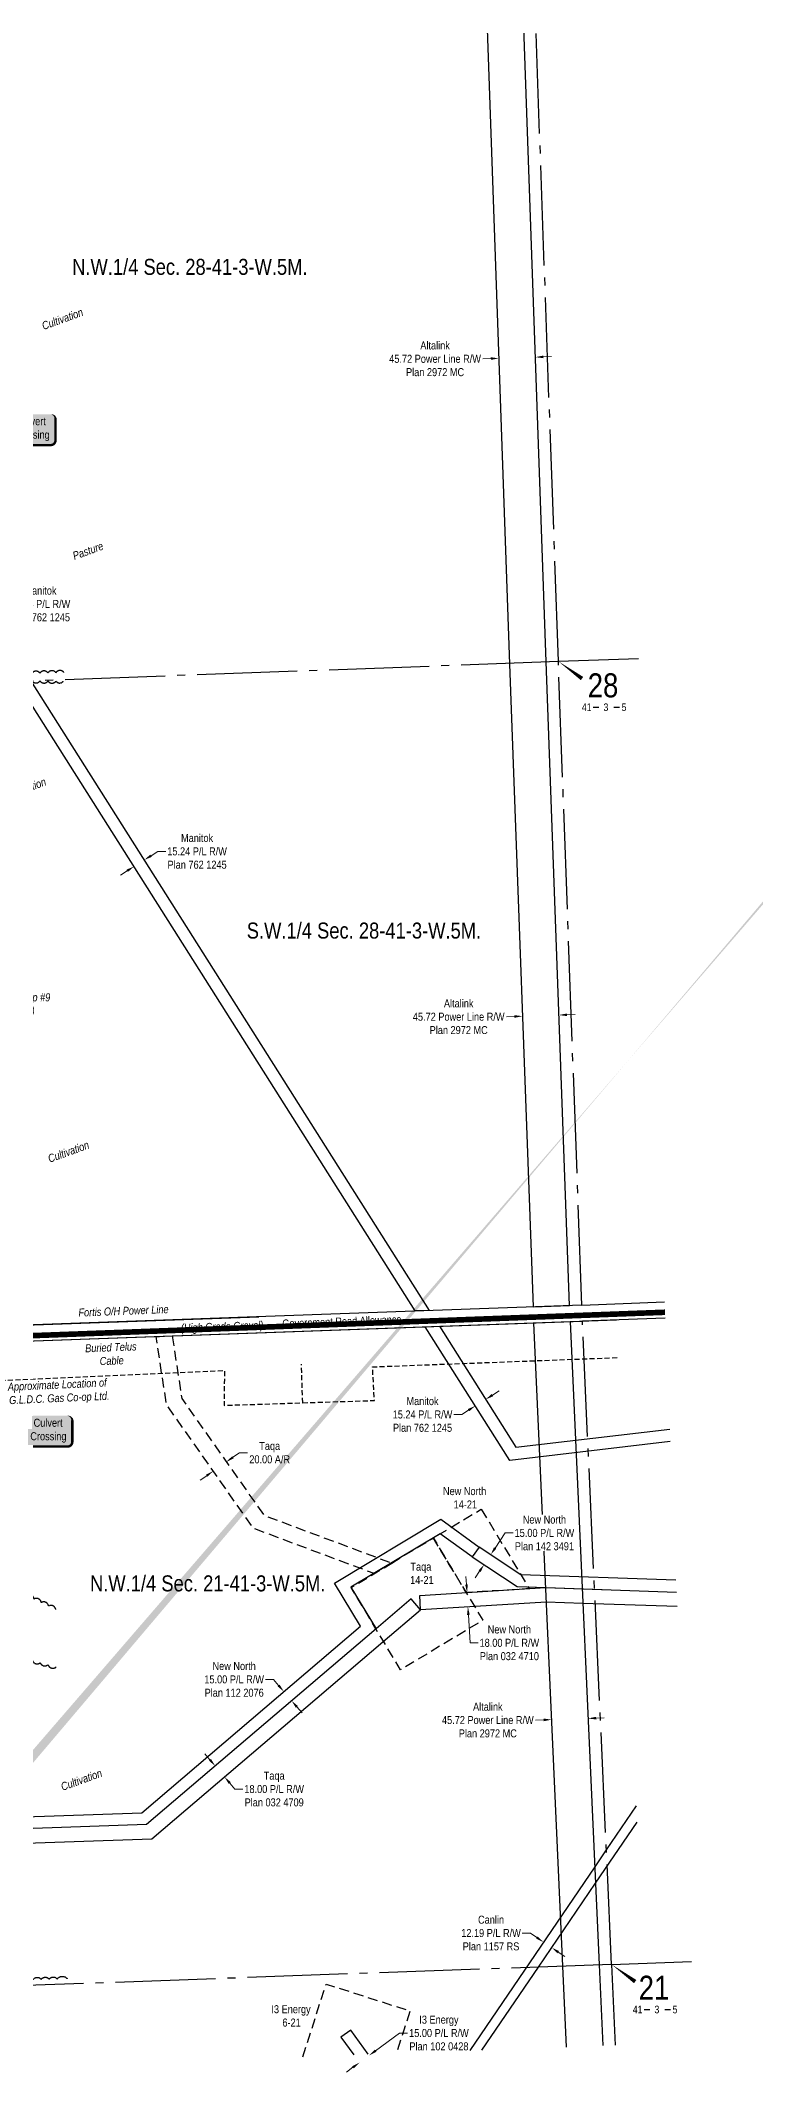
# Model space of a CAD drawing. Extents: x 670596 to 687743, y 5824540 to 5836613.
# Drawn here: x 677377 to 678269, y 5824746 to 5827300 of the extents above; entities that cross this region are included whole.
import ezdxf
from ezdxf.enums import TextEntityAlignment as Align

# ---------------------------------------------------------------- set-up
doc = ezdxf.new("R2010")
doc.units = 0
doc.header["$LTSCALE"] = 5
doc.header["$PDSIZE"] = 0.5
for name, pattern in [('0', [1, 1, 0]), ('foc-ACCESSROAD', [3.75, 2.5, -1.25]), ('foc-QUARTERLINE', [33, 25, -3, 2, -3]), ('UG_PIPE', [1.875, 1.25, -0.625])]:
    doc.linetypes.add(name, pattern=pattern)
doc.layers.get('Defpoints').update_dxf_attribs({"color": 9})
for name, color, linetype in [('10', 1, 'Continuous'), ('9', 3, 'Continuous'), ('AS-PIPE-UG', 44, 'UG_PIPE'), ('AS-PIPE-UG-T', 44, 'Continuous'), ('AS-POWER', 104, 'foc-POWER'), ('AS-POWER-T', 104, 'Continuous'), ('AS-ROADS', 254, 'Continuous'), ('AS-TELEPHONE', 224, 'foc-TEL'), ('AS-TELEPHONE-T', 224, 'Continuous'), ('C-SYMBOL', 7, 'Continuous'), ('CG-NOTES', 7, 'Continuous'), ('F-AR', 190, 'foc-ACCESSROAD'), ('F-RW', 190, 'Continuous'), ('F-WS', 190, 'foc-ACCESSROAD'), ('L-BD', 7, 'Continuous'), ('L-QSEC', 8, 'foc-QUARTERLINE'), ('L-ROAD-T', 7, 'Continuous'), ('L-SEC', 7, 'Continuous'), ('L-SECLBL', 7, 'Continuous'), ('T-BUSH', 110, '0')]:
    doc.layers.add(name, color=color, linetype=linetype)
for name, color, linetype, lineweight in [('F-AR-T', 190, 'Continuous', 9), ('F-RW-T', 190, 'Continuous', 9), ('F-WS-T', 190, 'Continuous', 9), ('T-TEXT', 48, 'Continuous', 18)]:
    doc.layers.add(name, color=color, linetype=linetype, lineweight=lineweight)
doc.styles.add('100L', font='ARIALN.TTF', dxfattribs={"height": 11})
doc.styles.add('175L', font='ARIALN.TTF', dxfattribs={"height": 20})
doc.styles.add('80', font='ARIALN.TTF', dxfattribs={"height": 10})
doc.styles.add('80CG', font='ARIALN.TTF', dxfattribs={"height": 10})
doc.styles.add('80L', font='ARIALN.TTF', dxfattribs={"height": 10})
doc.styles.add('80LS', font='ARIALNI.TTF', dxfattribs={"height": 10})
doc.styles.add('foc-LtypeFont', font='ARIALN.TTF', dxfattribs={"height": 7.35})
doc.styles.add('SIMPLEX', font='ARIALN.TTF')
doc.linetypes.add('foc-POWER', pattern='A,6,-1,["P",foc-LtypeFont,S=0.2,R=0,X=-0.625,Y=-0.75],-1.24,4', length=12.24)
doc.linetypes.add('foc-POWER-NOLINE', pattern='A,0,-4,["P",foc-LtypeFont,S=0.2,R=0,X=-0.625,Y=-0.75],-8.24', length=12.24)
doc.linetypes.add('foc-TEL', pattern='A,2,-1,["T",foc-LtypeFont,S=0.2,R=0,X=-0.425,Y=-0.75],-1.24,8', length=12.24)
doc.linetypes.add('foc-TEL-NOLINE', pattern='A,0,-2,["T",foc-LtypeFont,S=0.2,R=0,X=-0.425,Y=-0.75],-10.24', length=12.24)
doc.dimstyles.new('Compass 5 000', dxfattribs={"dimscale": 5, "dimtxt": 9, "dimasz": 2, "dimexe": 0.2, "dimexo": 0.0625, "dimgap": 0.5, "dimtad": 0, "dimtih": 1, "dimtoh": 1, "dimzin": 0, "dimdsep": 46, "dimtxsty": '80CG', "dimcen": 0.1, "dimse1": 1, "dimse2": 1, "dimclrd": 256, "dimclrt": 256, "dimaunit": 1, "dimadec": 4, "dimazin": 0, "dimtfac": 0.06, "dimtofl": 0, "dimtmove": 0, "dimatfit": 1, "dimfxl": 0.2, "dimtolj": 1, "dimtzin": 0, "dimlwd": -1, "dimarcsym": 0})

# ---------------------------------------------------------------- blocks, each defined once
blk = doc.blocks.new('L-SECLBL')
at = {"layer": '9', "color": 7}
for p, q in [((-5.1, -27.8), (-12.3, -27.8)), ((20.7, -27.8), (13.5, -27.8))]:
    blk.add_line(p, q, dxfattribs=at)
at = {"layer": '10', "color": 2, "style": 'SIMPLEX'}
blk.add_attdef('SEC', text='', height=30, dxfattribs=at).set_placement((0, 0), align=Align.MIDDLE)
at = {"layer": '10', "color": 5, "style": '80L'}
blk.add_attdef('TWP', text='', height=9.5, dxfattribs=at).set_placement((-14.4, -27.4), align=Align.MIDDLE_RIGHT)
blk.add_attdef('RGE', text='', height=9.5, dxfattribs=at).set_placement((3.6, -27.4), align=Align.MIDDLE_CENTER)
blk.add_attdef('MER', text='', height=9.5, dxfattribs=at).set_placement((23.2, -27.4), align=Align.MIDDLE_LEFT)
blk = doc.blocks.new('*D394')
at = {"layer": 'Defpoints', "color": 0, "transparency": 16777216}
for p in [(677608.9, 5825525), (677609.2, 5825524.5), (677592.8, 5825513)]:
    blk.add_point(p, dxfattribs=at)
at = {"layer": 'F-AR-T', "transparency": 16777216}
for p, q in [((677617.1, 5825530.7), (677625.2, 5825536.5)), ((677625.2, 5825536.5), (677635.2, 5825536.5)), ((677584.3, 5825507.7), (677576.2, 5825502))]:
    blk.add_line(p, q, dxfattribs=at)
for points in [[(677616.1, 5825532.1), (677618, 5825529.4), (677608.9, 5825525)], [(677583.4, 5825509.1), (677585.3, 5825506.4), (677592.5, 5825513.5)]]:
    blk.add_solid(points, dxfattribs=at)
at = {"layer": 'F-AR-T', "transparency": 16777216, "insert": (677663, 5825536.5), "char_height": 10, "attachment_point": 5, "style": '80CG'}
blk.add_mtext('\\A1;Taqa\\P20.00 A/R', dxfattribs=at)
blk = doc.blocks.new('*D463')
at = {"layer": 'Defpoints', "color": 0, "transparency": 16777216}
for p in [(677948.6, 5826923.3), (677994.3, 5826924.8), (677949.3, 5826903.7)]:
    blk.add_point(p, dxfattribs=at)
at = {"layer": 'F-RW-T', "transparency": 16777216}
for p, q in [((677939.3, 5826903.4), (677929.3, 5826903.1)), ((678004.9, 5826905.5), (678014.9, 5826905.9))]:
    blk.add_line(p, q, dxfattribs=at)
for points in [[(677939.2, 5826905.1), (677939.3, 5826901.8), (677949.3, 5826903.7)], [(678004.8, 5826907.2), (678004.9, 5826903.9), (677994.9, 5826905.2)]]:
    blk.add_solid(points, dxfattribs=at)
at = {"layer": 'F-RW-T', "transparency": 16777216, "insert": (677869.6, 5826903.1), "char_height": 10, "attachment_point": 5, "style": '80CG'}
blk.add_mtext('\\A1;Altalink\\P45.72 Power Line R/W\\PPlan 2972 MC', dxfattribs=at)
blk = doc.blocks.new('*D464')
at = {"layer": 'Defpoints', "color": 0, "transparency": 16777216}
for p in [(678023.8, 5826102.8), (677978.2, 5826101.4), (677978.8, 5826081.8)]:
    blk.add_point(p, dxfattribs=at)
at = {"layer": 'F-RW-T', "transparency": 16777216}
for p, q in [((677968.8, 5826081.5), (677958.8, 5826081.1)), ((678034.4, 5826083.6), (678044.4, 5826083.9))]:
    blk.add_line(p, q, dxfattribs=at)
for points in [[(677968.7, 5826083.1), (677968.8, 5826079.8), (677978.8, 5826081.8)], [(678034.4, 5826085.2), (678034.5, 5826081.9), (678024.4, 5826083.3)]]:
    blk.add_solid(points, dxfattribs=at)
at = {"layer": 'F-RW-T', "transparency": 16777216, "insert": (677899.1, 5826081.1), "char_height": 10, "attachment_point": 5, "style": '80CG'}
blk.add_mtext('\\A1;Altalink\\P45.72 Power Line R/W\\PPlan 2972 MC', dxfattribs=at)
blk = doc.blocks.new('*D465')
at = {"layer": 'Defpoints', "color": 0, "transparency": 16777216}
for p in [(678014.5, 5825222.6), (678060.2, 5825224), (678015.2, 5825203)]:
    blk.add_point(p, dxfattribs=at)
at = {"layer": 'F-RW-T', "transparency": 16777216}
for p, q in [((678005.2, 5825202.7), (677995.2, 5825202.4)), ((678070.8, 5825204.8), (678080.8, 5825205.1))]:
    blk.add_line(p, q, dxfattribs=at)
for points in [[(678005.1, 5825204.3), (678005.2, 5825201), (678015.2, 5825203)], [(678070.7, 5825206.5), (678070.9, 5825203.1), (678060.8, 5825204.5)]]:
    blk.add_solid(points, dxfattribs=at)
at = {"layer": 'F-RW-T', "transparency": 16777216, "insert": (677935.5, 5825202.4), "char_height": 10, "attachment_point": 5, "style": '80CG'}
blk.add_mtext('\\A1;Altalink\\P45.72 Power Line R/W\\PPlan 2972 MC', dxfattribs=at)
blk = doc.blocks.new('*D467')
at = {"layer": 'Defpoints', "color": 0, "transparency": 16777216}
for p in [(677499.5, 5826287.8), (677486.6, 5826279.6), (677506.3, 5826277)]:
    blk.add_point(p, dxfattribs=at)
at = {"layer": 'F-RW-T', "transparency": 16777216}
for p, q in [((677514.8, 5826282.3), (677523.2, 5826287.7)), ((677523.2, 5826287.7), (677533.2, 5826287.7)), ((677485, 5826263.5), (677476.5, 5826258.1))]:
    blk.add_line(p, q, dxfattribs=at)
for points in [[(677513.9, 5826283.7), (677515.7, 5826280.9), (677506.3, 5826277)], [(677484.1, 5826264.9), (677485.9, 5826262.1), (677493.4, 5826268.8)]]:
    blk.add_solid(points, dxfattribs=at)
at = {"layer": 'F-RW-T', "transparency": 16777216, "insert": (677572.3, 5826287.7), "char_height": 10, "attachment_point": 5, "style": '80CG'}
blk.add_mtext('\\A1;Manitok\\P15.24 P/L R/W\\PPlan 762 1245', dxfattribs=at)
blk = doc.blocks.new('*D468')
at = {"layer": 'Defpoints', "color": 0, "transparency": 16777216}
for p in [(677919.8, 5825594.9), (677920.6, 5825593.7), (677933.5, 5825601.8)]:
    blk.add_point(p, dxfattribs=at)
at = {"layer": 'F-RW-T', "transparency": 16777216}
for p, q in [((677941.2, 5825608.4), (677949.6, 5825613.7)), ((677902.9, 5825584.2), (677892.9, 5825584.2)), ((677911.4, 5825589.6), (677902.9, 5825584.2))]:
    blk.add_line(p, q, dxfattribs=at)
for points in [[(677910.5, 5825591), (677912.3, 5825588.2), (677919.8, 5825594.9)], [(677940.3, 5825609.8), (677942.1, 5825607), (677932.7, 5825603)]]:
    blk.add_solid(points, dxfattribs=at)
at = {"layer": 'F-RW-T', "transparency": 16777216, "insert": (677853.9, 5825584.2), "char_height": 10, "attachment_point": 5, "style": '80CG'}
blk.add_mtext('\\A1;Manitok\\P15.24 P/L R/W\\PPlan 762 1245', dxfattribs=at)
blk = doc.blocks.new('*D469')
at = {"layer": 'Defpoints', "color": 0, "transparency": 16777216}
for p in [(677680.7, 5825238), (677688.2, 5825244.4), (677698, 5825233)]:
    blk.add_point(p, dxfattribs=at)
at = {"layer": 'F-RW-T', "transparency": 16777216}
for p, q in [((677667.7, 5825253.2), (677657.7, 5825253.2)), ((677674.2, 5825245.6), (677667.7, 5825253.2)), ((677696.9, 5825218.9), (677703.4, 5825211.3))]:
    blk.add_line(p, q, dxfattribs=at)
for points in [[(677675.4, 5825246.7), (677672.9, 5825244.5), (677680.7, 5825238)], [(677698.2, 5825220), (677695.6, 5825217.8), (677690.4, 5825226.5)]]:
    blk.add_solid(points, dxfattribs=at)
at = {"layer": 'F-RW-T', "transparency": 16777216, "insert": (677618.6, 5825253.2), "char_height": 10, "attachment_point": 5, "style": '80CG'}
blk.add_mtext('\\A1;New North\\P15.00 P/L R/W\\PPlan 112 2076', dxfattribs=at)
blk = doc.blocks.new('*D470')
at = {"layer": 'Defpoints', "color": 0, "transparency": 16777216}
for p in [(677597.9, 5825147.7), (677609.6, 5825134), (677606.6, 5825131.4)]:
    blk.add_point(p, dxfattribs=at)
at = {"layer": 'F-RW-T', "transparency": 16777216}
for p, q in [((677588.4, 5825152.7), (677581.9, 5825160.3)), ((677613.1, 5825123.8), (677619.6, 5825116.2)), ((677619.6, 5825116.2), (677629.6, 5825116.2))]:
    blk.add_line(p, q, dxfattribs=at)
for points in [[(677589.7, 5825153.8), (677587.2, 5825151.6), (677594.9, 5825145.1)], [(677614.3, 5825124.9), (677611.8, 5825122.7), (677606.6, 5825131.4)]]:
    blk.add_solid(points, dxfattribs=at)
at = {"layer": 'F-RW-T', "transparency": 16777216, "insert": (677668.6, 5825116.2), "char_height": 10, "attachment_point": 5, "style": '80CG'}
blk.add_mtext('\\A1;Taqa\\P18.00 P/L R/W\\PPlan 032 4709', dxfattribs=at)
blk = doc.blocks.new('*D471')
at = {"layer": 'Defpoints', "color": 0, "transparency": 16777216}
for p in [(677930.8, 5825396.7), (677936.4, 5825392.9), (677944.7, 5825405.4)]:
    blk.add_point(p, dxfattribs=at)
at = {"layer": 'F-RW-T', "transparency": 16777216}
for p, q in [((677944.7, 5825417.4), (677957.2, 5825436.2)), ((677957.2, 5825436.2), (677967.2, 5825436.2)), ((677925.3, 5825388.3), (677919.7, 5825380))]:
    blk.add_line(p, q, dxfattribs=at)
for points in [[(677943.3, 5825418.4), (677946, 5825416.5), (677939.1, 5825409.1)], [(677923.9, 5825389.3), (677926.6, 5825387.4), (677930.8, 5825396.7)]]:
    blk.add_solid(points, dxfattribs=at)
at = {"layer": 'F-RW-T', "transparency": 16777216, "insert": (678006.2, 5825436.2), "char_height": 10, "attachment_point": 5, "style": '80CG', "bg_fill": 3, "box_fill_scale": 1.1, "bg_fill_color": 256, "bg_fill_true_color": 13158600, "bg_fill_transparency": 0}
blk.add_mtext('\\A1;New North\\P15.00 P/L R/W\\PPlan 142 3491', dxfattribs=at)
blk = doc.blocks.new('*D473')
at = {"layer": 'Defpoints', "color": 0, "transparency": 16777216}
for p in [(677787.2, 5824783.5), (677786.8, 5824758.5), (677799, 5824767.4)]:
    blk.add_point(p, dxfattribs=at)
at = {"layer": 'F-RW-T', "transparency": 16777216}
for p, q in [((677795.3, 5824789.4), (677825.3, 5824811.4)), ((677825.3, 5824811.4), (677835.3, 5824811.4)), ((677767, 5824768.6), (677758.9, 5824762.7))]:
    blk.add_line(p, q, dxfattribs=at)
for points in [[(677766, 5824769.9), (677768, 5824767.3), (677775.1, 5824774.5)], [(677794.3, 5824790.7), (677796.3, 5824788), (677787.2, 5824783.5)]]:
    blk.add_solid(points, dxfattribs=at)
at = {"layer": 'F-RW-T', "transparency": 16777216, "insert": (677874.4, 5824811.4), "char_height": 10, "attachment_point": 5, "style": '80CG'}
blk.add_mtext('\\A1;I3 Energy\\P15.00 P/L R/W\\PPlan 102 0428', dxfattribs=at)
blk = doc.blocks.new('*D474')
at = {"layer": 'Defpoints', "color": 0, "transparency": 16777216}
for p in [(677290.9, 5826588.7), (677303.8, 5826596.9), (677310.6, 5826586.1)]:
    blk.add_point(p, dxfattribs=at)
at = {"layer": 'F-RW-T', "transparency": 16777216}
for p, q in [((677319.1, 5826591.4), (677327.5, 5826596.8)), ((677327.5, 5826596.8), (677337.5, 5826596.8)), ((677289.3, 5826572.6), (677280.8, 5826567.2))]:
    blk.add_line(p, q, dxfattribs=at)
for points in [[(677318.2, 5826592.8), (677320, 5826590), (677310.6, 5826586.1)], [(677288.4, 5826574), (677290.2, 5826571.2), (677297.7, 5826577.9)]]:
    blk.add_solid(points, dxfattribs=at)
at = {"layer": 'F-RW-T', "transparency": 16777216, "insert": (677376.6, 5826596.8), "char_height": 10, "attachment_point": 5, "style": '80CG'}
blk.add_mtext('\\A1;Manitok\\P15.24 P/L R/W\\PPlan 762 1245', dxfattribs=at)
blk = doc.blocks.new('*D475')
at = {"layer": 'Defpoints', "color": 0, "transparency": 16777216}
for p in [(677953.1, 5825364.5), (677910.6, 5825343.9), (677954.2, 5825346.6)]:
    blk.add_point(p, dxfattribs=at)
at = {"layer": 'F-RW-T', "transparency": 16777216}
for p, q in [((677908.9, 5825371.8), (677908.2, 5825381.8)), ((677911.2, 5825333.9), (677913.3, 5825298.9)), ((677913.3, 5825298.9), (677923.3, 5825298.9))]:
    blk.add_line(p, q, dxfattribs=at)
for points in [[(677910.5, 5825371.9), (677907.2, 5825371.7), (677909.5, 5825361.8)], [(677912.9, 5825334), (677909.5, 5825333.8), (677910.6, 5825343.9)]]:
    blk.add_solid(points, dxfattribs=at)
at = {"layer": 'F-RW-T', "transparency": 16777216, "insert": (677962.4, 5825298.9), "char_height": 10, "attachment_point": 5, "style": '80CG'}
blk.add_mtext('\\A1;New North\\P18.00 P/L R/W\\PPlan 032 4710', dxfattribs=at)
blk = doc.blocks.new('*D482')
at = {"layer": 'Defpoints', "color": 0, "transparency": 16777216}
for p in [(678007.8, 5824929), (678005.1, 5824925), (678017.9, 5824922.1)]:
    blk.add_point(p, dxfattribs=at)
at = {"layer": 'F-RW-T', "transparency": 16777216}
for p, q in [((677988.6, 5824936.3), (677978.6, 5824936.3)), ((677996.9, 5824930.6), (677988.6, 5824936.3)), ((678023.5, 5824912.5), (678031.8, 5824906.9))]:
    blk.add_line(p, q, dxfattribs=at)
for points in [[(677997.8, 5824932), (677995.9, 5824929.3), (678005.1, 5824925)], [(678024.4, 5824913.9), (678022.6, 5824911.1), (678015.2, 5824918.1)]]:
    blk.add_solid(points, dxfattribs=at)
at = {"layer": 'F-RW-T', "transparency": 16777216, "insert": (677939.5, 5824936.3), "char_height": 10, "attachment_point": 5, "style": '80CG'}
blk.add_mtext('\\A1;Canlin\\P12.19 P/L R/W\\PPlan 1157 RS', dxfattribs=at)
blk = doc.blocks.new('*U487')
h = blk.add_hatch(color=254)
edge = h.paths.add_edge_path()
edge.add_line((-24, -20), (24, -20))
edge.add_arc((24, -14), 6, 270, 360)
edge.add_line((30, -14), (30, 12.5))
edge.add_arc((24, 12.5), 6, 0, 90)
edge.add_line((24, 18.5), (-24, 18.5))
edge.add_arc((-24, 12.5), 6, 90, 180)
edge.add_line((-30, 12.5), (-30, -14))
edge.add_arc((-24, -14), 6, 180, 270)
at = {"color": 160, "flags": 128}
blk.add_lwpolyline([(-24, -20, 3, 3, 0), (24, -20, 3, 3, 0.414214), (30, -14, 3, 3, 0), (30, 12.5, 3, 0, 0.414214), (24, 18.5, 0, 0, 0), (-24, 18.5, 0, 0, 0.414214), (-30, 12.5, 0, 0, 0), (-30, -14, 0, 3, 0.414214)], format="xyseb", close=True, dxfattribs=at)
at = {"color": 160, "style": '80'}
blk.add_attdef('ENTER_TEXT_001', (-26.8, -4.9), '', height=10, dxfattribs=at)

msp = doc.modelspace()

# ---------------------------------------------------------------- hatches: boundary and pattern name
at = {"layer": 'AS-ROADS'}
h = msp.add_hatch(color=256, dxfattribs=at)
h.dxf.hatch_style = 1
h.paths.add_polyline_path([(682678.285, 5832378.284), (682679.237, 5832371.44), (682678.476, 5832368.778), (682676.859, 5832365.926), (682687.322, 5832365.831), (682684.183, 5832370.964), (682682.661, 5832374.577), (682682.566, 5832377.333), (682682.566, 5832379.045)], flags=16)
h.paths.add_polyline_path([(681464.565, 5832333.37), (681471.954, 5832333.222), (681472.545, 5832327.019), (681474.319, 5832324.36), (681475.206, 5832323.326), (681461.314, 5832321.997), (681462.939, 5832325.394), (681463.974, 5832328.2), (681464.252, 5832330.272), (681464.542, 5832331.722)], flags=16)
h.paths.add_polyline_path([(681048.14, 5832317.983), (681052.253, 5832311.083), (681052.694, 5832307.12), (681062.388, 5832306.826), (681060.185, 5832312.404), (681056.954, 5832317.249), (681056.66, 5832320.038)], flags=16)
edge = h.paths.add_edge_path()
edge.add_line((683515.178, 5832287.041), (683508.934, 5832397.566))
edge.add_line((677284.424, 5825051.076), (677268.886, 5825051.076))

# ---------------------------------------------------------------- linework, layer by layer
at = {"layer": 'AS-PIPE-UG', "flags": 128}
for points in [[(677704.224, 5825598.831), (677702.636, 5825646.928)], [(677704.224, 5825598.831), (677793.881, 5825601.732), (677791.482, 5825643.719), (678098.154, 5825655.312)], [(677289.077, 5825624.934), (677606.545, 5825639.258), (677605.954, 5825595.651), (677704.224, 5825598.831)]]:
    msp.add_lwpolyline(points, dxfattribs=at)
at = {"layer": 'AS-POWER', "linetype": 'foc-POWER-NOLINE', "flags": 128}
msp.add_lwpolyline([(670674.492, 5825462.791), (670738.302, 5825464.959), (672361.639, 5825521.778), (673182.358, 5825548.292), (673983.427, 5825574.137), (674811.192, 5825605.466), (675619.168, 5825635.518), (676446.141, 5825663.185), (677254.59, 5825691.007), (677274.76, 5825692.703), (677649.579, 5825706.319)], dxfattribs=at)
at = {"layer": 'AS-ROADS', "const_width": 6.999, "flags": 128}
msp.add_lwpolyline([(677262.988, 5825678.885), (678156.847, 5825711.926)], dxfattribs=at)
at = {"layer": 'AS-TELEPHONE', "linetype": 'foc-TEL-NOLINE', "flags": 128}
msp.add_lwpolyline([(673984.076, 5825554.027), (674811.953, 5825585.361), (675619.841, 5825615.409), (676446.814, 5825643.076), (677254.384, 5825670.868), (677275.439, 5825672.747), (678096.229, 5825702.462)], dxfattribs=at)
at = {"layer": 'F-AR', "flags": 128}
msp.add_lwpolyline([(677541.192, 5825682.347), (677553.189, 5825604.203), (677655.733, 5825458.344), (677815.451, 5825398.591), (677793.586, 5825385.42), (677642.932, 5825441.782), (677534.134, 5825596.536), (677521.072, 5825681.62)], close=True, dxfattribs=at)
at = {"layer": 'F-RW', "flags": 128}
for points in [[(677882.712, 5828930.8), (677908.468, 5828131.167), (677934.327, 5827327.103), (677962.72, 5826521.773), (677992.051, 5825718.76), (678037.692, 5825720.436), (678008.354, 5826524.64), (677979.917, 5827328.769), (677954.131, 5828132.898), (677928.384, 5828932.472)], [(677844.779, 5825713.566), (677346.767, 5826500.723), (677268.956, 5826623.379), (677238.017, 5826619.57), (677237.361, 5826634.863), (677276.681, 5826639.6), (677364.375, 5826501.364), (677862.418, 5825714.184)], [(677916.062, 5825406.489), (677875.903, 5825435.306), (677764.501, 5825368.272), (677795.816, 5825316.372), (677508.932, 5825071.8), (677296.462, 5825064.48), (677295.964, 5825079.459), (677503.159, 5825086.613), (677776.372, 5825319.572), (677743.912, 5825373.367), (677876.62, 5825453.227), (677924.8, 5825418.654)], [(677297.083, 5825046.493), (677515.812, 5825054.041), (677804.456, 5825300.157), (677851.484, 5825340.242), (677839.834, 5825353.897), (677795.816, 5825316.372), (677508.932, 5825071.8), (677296.462, 5825064.48)]]:
    msp.add_lwpolyline(points, close=True, dxfattribs=at)
for points in [[(678163.436, 5825550.438), (677962.806, 5825526.937), (677857.373, 5825693.749), (677874.99, 5825694.389), (677970.562, 5825543.181), (678162.813, 5825565.704)], [(678033.686, 5824793.978), (678029.116, 5824894.948), (677992.79, 5825698.662), (678038.426, 5825700.337), (678074.776, 5824896.636), (678079.348, 5824795.662)], [(678170.506, 5825377.196), (677976.783, 5825383.991), (677924.8, 5825418.654), (677916.062, 5825406.489), (677972, 5825369.174), (678008.306, 5825367.908), (678171.119, 5825362.159)], [(678171.855, 5825344.127), (678054.361, 5825348.274), (678008.541, 5825349.891), (677851.484, 5825340.242), (677850.401, 5825358.164), (678007.722, 5825367.871), (678171.119, 5825362.162)], [(678121.013, 5825095.216), (678083.526, 5825040.183), (678069.215, 5825019.153), (677912.904, 5824789.527)], [(677928.09, 5824790.086), (677998.691, 5824893.856), (678070.164, 5824998.821), (678121.849, 5825074.733)], [(677786.213, 5824784.857), (677764.148, 5824814.951), (677752.057, 5824806.085), (677768.043, 5824784.187)]]:
    msp.add_lwpolyline(points, dxfattribs=at)
at = {"layer": 'F-WS', "flags": 128}
for points in [[(677927.375, 5825466.016), (677987.259, 5825366.608), (677908.477, 5825361.747), (677867.421, 5825429.899), (677927.375, 5825466.016)], [(677815.451, 5825398.591), (677867.421, 5825429.899), (677929.335, 5825327.122), (677826.558, 5825265.208), (677795.601, 5825316.597), (677764.645, 5825367.985), (677815.451, 5825398.591)], [(677704.41, 5824781.842), (677733.49, 5824872.63), (677838.235, 5824839.081), (677821.281, 5824786.149)]]:
    msp.add_lwpolyline(points, dxfattribs=at)
at = {"layer": 'L-QSEC', "flags": 128}
for points in [[(678023.595, 5826525.196), (677995.112, 5827329.325)], [(677242.652, 5826496.591), (678023.595, 5826525.198)], [(678023.595, 5826525.196), (678123.52, 5826528.821)], [(678052.934, 5825720.996), (678023.595, 5826525.196)], [(678090.024, 5824897.19), (678053.667, 5825700.896)], [(678090.024, 5824897.19), (677303.387, 5824868.664)], [(678090.024, 5824897.19), (678189.948, 5824900.855)], [(678090.024, 5824897.19), (678094.593, 5824796.223)]]:
    msp.add_lwpolyline(points, dxfattribs=at)
at = {"layer": 'L-SEC', "flags": 128}
for points in [[(678052.935, 5825720.972), (677274.76, 5825692.703)], [(678052.934, 5825720.996), (678156.293, 5825724.771)], [(677275.439, 5825672.747), (678053.668, 5825700.861)], [(678157.113, 5825704.675), (678053.673, 5825700.897)]]:
    msp.add_lwpolyline(points, dxfattribs=at)
at = {"layer": 'L-SECLBL', "flags": 128}
for points in [[(678023.595, 5826525.196, 0, 4.999, 0), (678053.155, 5826503.7, 0, 0, 0)], [(678090.024, 5824897.19, 0, 4.999, 0), (678119.583, 5824875.694, 0, 0, 0)]]:
    msp.add_lwpolyline(points, format="xyseb", dxfattribs=at)
at = {"layer": 'T-BUSH', "flags": 128}
for points in [[(677405.95, 5826511.262, 0.52056705), (677395.955, 5826510.991, 0.52056705), (677385.96, 5826510.72, 0.52056705), (677375.965, 5826510.449, 0.52056705), (677365.97, 5826510.178, 0.52056705), (677355.975, 5826509.907, 0.52056705), (677345.98, 5826509.635, 0.52056705), (677335.985, 5826509.364, 0.52056705), (677325.99, 5826509.093, 0.52056705), (677315.995, 5826508.822, 0.52056705), (677306, 5826508.566, 0.52056705), (677296.123, 5826510.12, 0.52056705), (677286.246, 5826511.674, 0.52056705), (677276.689, 5826510.84, 0.52056705), (677267.571, 5826506.737, 0.52056705), (677258.453, 5826502.634, 0.52056705), (677268.177, 5826500.44, 0.52056705), (677276.124, 5826495.129, 0.52056705), (677282.875, 5826487.753, 0.52056705), (677289.625, 5826480.377, 0.52056705), (677295.681, 5826472.432, 0.52056705), (677301.537, 5826466.392, 0.52056705), (677307.143, 5826474.672, 0.52056705), (677312.749, 5826482.951, 0.52056705), (677319.781, 5826489.871, 0.52056705), (677327.782, 5826495.868, 0.52056705), (677336.034, 5826501.097, 0.52056705), (677346.032, 5826500.987, 0.52056705), (677356.03, 5826500.877, 0.52056705), (677366.028, 5826500.768, 0.52056705), (677376.027, 5826500.658, 0.52056705), (677386.025, 5826500.548, 0.52056705), (677396.023, 5826500.438, 0.52056705), (677405.044, 5826500.339, 0.52056705)], [(677395.706, 5825340.661, 0.52056705), (677386.699, 5825345.005, 0.52056705), (677377.691, 5825349.348, 0.52056705), (677368.684, 5825353.691, 0.52056705), (677359.676, 5825358.034, 0.52056705), (677350.668, 5825362.378, 0.52056705), (677341.661, 5825366.721, 0.52056705), (677334.98, 5825373.556, 0.52056705), (677330.032, 5825382.246, 0.52056705), (677325.083, 5825390.935, 0.52056705), (677320.135, 5825399.625, 0.52056705), (677315.187, 5825408.315, 0.52056705), (677310.238, 5825417.005, 0.52056705), (677305.29, 5825425.695, 0.52056705), (677301.754, 5825434.812, 0.52056705), (677301.054, 5825444.788, 0.52056705), (677300.353, 5825454.763, 0.52056705), (677297.342, 5825463.961, 0.52056705), (677291.872, 5825472.333, 0.52056705), (677286.402, 5825480.704, 0.52056705), (677284.114, 5825475.353, 0.52056705), (677284.267, 5825465.354, 0.52056705), (677284.421, 5825455.355, 0.52056705), (677284.574, 5825445.357, 0.52056705), (677284.728, 5825435.358, 0.52056705), (677284.881, 5825425.359, 0.52056705), (677285.034, 5825415.36, 0.52056705), (677285.188, 5825405.361, 0.52056705), (677285.341, 5825395.362, 0.52056705), (677285.494, 5825385.364, 0.52056705), (677285.648, 5825375.365, 0.52056705), (677285.801, 5825365.366, 0.52056705), (677285.955, 5825355.367, 0.52056705), (677286.108, 5825345.368, 0.52056705), (677286.261, 5825335.37, 0.52056705), (677286.415, 5825325.371, 0.52056705), (677286.568, 5825315.372, 0.52056705), (677286.722, 5825305.373, 0.52056705), (677289.366, 5825297.318, 0.52056705), (677299.027, 5825294.736, 0.52056705), (677308.688, 5825292.154, 0.52056705), (677318.349, 5825289.571, 0.52056705), (677328.01, 5825286.989, 0.52056705), (677337.671, 5825284.407, 0.52056705), (677347.332, 5825281.825, 0.52056705), (677356.992, 5825279.243, 0.52056705), (677366.653, 5825276.661, 0.52056705), (677376.314, 5825274.079, 0.52056705), (677385.975, 5825271.497, 0.52056705), (677396.283, 5825268.742, 0.52056705)], [(677312.366, 5824767.742, -0.3948837), (677313.614, 5824775.987, -0.52056705), (677313.04, 5824785.97, -0.52056705), (677312.465, 5824795.952, -0.52056705), (677311.89, 5824805.934, -0.52056705), (677311.316, 5824815.916, -0.52056705), (677310.741, 5824825.899, -0.52056705), (677310.167, 5824835.881, -0.52056705), (677309.592, 5824845.863, -0.52056705), (677309.018, 5824855.845, -0.52056705), (677308.443, 5824865.827, -0.52056705), (677307.869, 5824875.81, -0.52056705), (677307.294, 5824885.792, -0.52056705), (677311.129, 5824885.164, -0.52056705), (677317.798, 5824877.714, -0.52056705), (677327.578, 5824877.424, -0.52056705), (677337.575, 5824877.631, -0.52056705), (677347.572, 5824877.838, -0.52056705), (677357.568, 5824878.046, -0.52056705), (677367.565, 5824878.253, -0.52056705), (677377.561, 5824878.461, -0.52056705), (677387.558, 5824878.668, -0.52056705), (677397.555, 5824878.876, -0.52056705), (677410.082, 5824879.136)]]:
    msp.add_lwpolyline(points, format="xyb", dxfattribs=at)

# ---------------------------------------------------------------- block references
at = {"layer": 'CG-NOTES'}
ref = msp.add_blockref('*U487', (677365.443, 5826815.363), dxfattribs=dict(at, xscale=0.9998710000250061, yscale=0.9998710000250061, zscale=0.9998710000250061))
ref.add_attrib('ENTER_TEXT_001', 'Culvert', (677347.066, 5826820.166), dxfattribs={"layer": '0', "color": 160, "height": 9.9987, "style": '80'})
ref.add_attrib('ENTER_TEXT_002', 'Crossing', (677342.97, 5826803.324), dxfattribs={"layer": '0', "color": 160, "height": 9.9987, "style": '80'})
ref = msp.add_blockref('*U487', (677386.437, 5825564.094), dxfattribs=dict(at, xscale=0.9998710000250061, yscale=0.9998710000250061, zscale=0.9998710000250061))
ref.add_attrib('ENTER_TEXT_001', 'Culvert', (677368.06, 5825568.897), dxfattribs={"layer": '0', "color": 160, "height": 9.9987, "style": '80'})
ref.add_attrib('ENTER_TEXT_002', 'Crossing', (677363.964, 5825552.055), dxfattribs={"layer": '0', "color": 160, "height": 9.9987, "style": '80'})
at = {"layer": 'L-SECLBL', "xscale": 0.999876, "yscale": 0.999876, "zscale": 0.999876}
for p, values in [((678079.428, 5826495.206), {'SEC': '28', 'TWP': '41', 'RGE': '3', 'MER': '5'}), ((678143.08, 5824868.248), {'SEC': '21', 'TWP': '41', 'RGE': '3', 'MER': '5'})]:
    msp.add_blockref('L-SECLBL', p, dxfattribs=at).add_auto_attribs(values)

# ---------------------------------------------------------------- texts
at = {"layer": 'AS-PIPE-UG-T', "insert": (677315.782, 5825622.759), "char_height": 10, "attachment_point": 1, "rotation": 2.583346, "style": '175L'}
msp.add_mtext_dynamic_manual_height_columns('\\pi19.835;{\\fArial Narrow|b0|i1|c0|p34;Approximate Location of\\P\\pi20.759;G.L.D.C. Gas Co-op Ltd.}', width=164.71119, gutter_width=100, heights=[0], dxfattribs=at)
at = {"layer": 'AS-POWER-T', "insert": (677423.849, 5825716.472), "char_height": 9.99876, "attachment_point": 1, "rotation": 2.224666, "style": '175L'}
msp.add_mtext_dynamic_manual_height_columns('{\\fArial Narrow|b0|i1|c0|p34;Fortis O/H Power Line}', width=112.48714, gutter_width=100, heights=[0], dxfattribs=at)
at = {"layer": 'AS-TELEPHONE-T', "insert": (677432.578, 5825671.818), "char_height": 9.99876, "attachment_point": 1, "rotation": 2.224666, "style": '175L'}
msp.add_mtext_dynamic_manual_height_columns('\\pi-0.3244;{\\fArial Narrow|b0|i1|c0|p34;Buried Telus \\P\\pi17.266;Cable}', width=63.12909, gutter_width=100, heights=[0], dxfattribs=at)
at = {"layer": 'C-SYMBOL', "color": 3, "style": '175L'}
for s, p in [('N.W.1/4 Sec. 28-41-3-W.5M.', (677563.242, 5827002.033)), ('S.W.1/4 Sec. 28-41-3-W.5M.', (677780.75, 5826172.814)), ('N.W.1/4 Sec. 21-41-3-W.5M.', (677585.55, 5825357.224))]:
    msp.add_text(s, height=19.99752, dxfattribs=at).set_placement(p, align=Align.BOTTOM_CENTER)
at = {"layer": 'F-WS-T', "char_height": 9.99876, "attachment_point": 1, "style": '175L'}
for s, insert in [('\\pi11.859;Taqa\\P\\pi11.545;14-21', (677826.936, 5825399.066)), ('\\pi0.59867;I3 Energy\\P\\pi14.321;6-21', (677664.539, 5824846.18))]:
    msp.add_mtext_dynamic_manual_height_columns(s, width=49.03588, gutter_width=100, heights=[0], dxfattribs=dict(at, insert=insert))
at = {"layer": 'L-BD', "insert": (677310.186, 5826110.393), "char_height": 10.00288, "attachment_point": 1, "style": '100L'}
msp.add_mtext_dynamic_manual_height_columns('\\pi0.36047;{\\fArial Narrow|b0|i1|c0|p34;Boost Pump #9 \\P\\pi20.974;(55 psi)}', width=78.52645, gutter_width=55, heights=[0], dxfattribs=at)
at = {"layer": 'L-ROAD-T', "style": '80L'}
msp.add_text('Government Road Allowance', height=9.99876, rotation=2.068949, dxfattribs=at).set_placement((677753.239, 5825700.45), align=Align.MIDDLE_CENTER)
at = {"layer": 'T-TEXT', "style": '80LS'}
for s, height, rotation, p in [('Cultivation', 9.99865, 20, (677404.076, 5826952.959)), ('Pasture', 9.9987, 20, (677435.958, 5826663.242)), ('Cultivation', 9.99865, 20, (677357.868, 5826366.258)), ('Cultivation', 9.99865, 20, (677411.642, 5825912.572)), ('(High Grade Gravel)', 9.99876, 2.068949, (677603.529, 5825694.182)), ('Cultivation', 9.99865, 20, (677427.793, 5825127.81))]:
    msp.add_text(s, height=height, rotation=rotation, dxfattribs=at).set_placement(p, align=Align.MIDDLE_CENTER)

# ---------------------------------------------------------------- dimensions: what is measured, and where the dimension line sits
at = {"layer": 'F-AR-T', "color": 1}
dim = msp.add_aligned_dim(p1=(677592.848, 5825513.021), p2=(677609.207, 5825524.522), distance=0.575, text='Taqa\\P20.00 A/R', dimstyle='Compass 5 000', dxfattribs=at)
dim.commit()
dim.dimension.update_dxf_attribs({"geometry": '*D394', "text_midpoint": (677662.973, 5825536.495)})
at = {"layer": 'F-RW-T'}
for p1, p2, distance, text, picture, middle in [((677994.252, 5826924.774), (677948.623, 5826923.306), 19.572, 'Altalink\\P45.72 Power Line R/W\\PPlan 2972 MC', '*D463', (677869.573, 5826903.102)), ((677290.895, 5826588.713), (677303.801, 5826596.879), -12.782, 'Manitok\\P15.24 P/L R/W\\PPlan 762 1245', '*D474', (677376.622, 5826596.77)), ((677486.597, 5826279.623), (677499.503, 5826287.788), -12.782, 'Manitok\\P15.24 P/L R/W\\PPlan 762 1245', '*D467', (677572.324, 5826287.68)), ((678023.791, 5826102.82), (677978.162, 5826101.352), 19.572, 'Altalink\\P45.72 Power Line R/W\\PPlan 2972 MC', '*D464', (677899.112, 5826081.148)), ((677933.516, 5825601.792), (677920.638, 5825593.653), -1.487, 'Manitok\\P15.24 P/L R/W\\PPlan 762 1245', '*D468', (677853.852, 5825584.224)), ((677697.978, 5825232.964), (677688.22, 5825244.408), 9.922, 'New North\\P15.00 P/L R/W\\PPlan 112 2076', '*D469', (677618.608, 5825253.189)), ((678060.175, 5825224.03), (678014.545, 5825222.562), 19.572, 'Altalink\\P45.72 Power Line R/W\\PPlan 2972 MC', '*D465', (677935.495, 5825202.358)), ((677597.947, 5825147.687), (677609.605, 5825134.015), -3.981, 'Taqa\\P18.00 P/L R/W\\PPlan 032 4709', '*D470', (677668.638, 5825116.213)), ((678017.915, 5824922.088), (678007.819, 5824928.961), 4.786, 'Canlin\\P12.19 P/L R/W\\PPlan 1157 RS', '*D482', (677939.507, 5824936.259))]:
    dim = msp.add_aligned_dim(p1=p1, p2=p2, distance=distance, text=text, dimstyle='Compass 5 000', dxfattribs=at)
    dim.commit()
    dim.dimension.update_dxf_attribs({"geometry": picture, "text_midpoint": middle})
dim = msp.add_linear_dim(base=(677787.244, 5824783.451), p1=(677786.806, 5824758.487), p2=(677798.995, 5824767.424), angle=36.24931, text='I3 Energy\\P15.00 P/L R/W\\PPlan 102 0428', dimstyle='Compass 5 000', dxfattribs=at)
dim.commit()
dim.dimension.update_dxf_attribs({"geometry": '*D473', "text_midpoint": (677874.414, 5824811.375), "dimtype": 161})

# ---------------------------------------------------------------- next in the draw order: dimensions: what is measured, and where the dimension line sits
dim = msp.add_linear_dim(base=(677930.802, 5825396.656), p1=(677944.681, 5825405.397), p2=(677936.372, 5825392.941), angle=236.294101, text='New North\\P15.00 P/L R/W\\PPlan 142 3491', dimstyle='Compass 5 000', override={"dimtfill": 1}, dxfattribs=at)
dim.commit()
dim.dimension.update_dxf_attribs({"geometry": '*D471', "text_midpoint": (678006.247, 5825436.172), "dimtype": 161})

# ---------------------------------------------------------------- next in the draw order: texts
at = {"layer": 'F-WS-T', "insert": (677873.622, 5825493.51), "char_height": 9.99876, "attachment_point": 1, "style": '175L'}
msp.add_mtext_dynamic_manual_height_columns('\\pi5.8322;New North\\P\\pi19.084;14-21', width=64.11347, gutter_width=100, heights=[0], dxfattribs=at)

# ---------------------------------------------------------------- next in the draw order: dimensions: what is measured, and where the dimension line sits
at = {"layer": 'F-RW-T'}
dim = msp.add_linear_dim(base=(677910.579, 5825343.873), p1=(677953.136, 5825364.503), p2=(677954.239, 5825346.555), angle=273.515539, text='New North\\P18.00 P/L R/W\\PPlan 032 4710', dimstyle='Compass 5 000', dxfattribs=at)
dim.commit()
dim.dimension.update_dxf_attribs({"geometry": '*D475', "text_midpoint": (677962.426, 5825298.92), "dimtype": 161})

doc.saveas('drawing.dxf')
